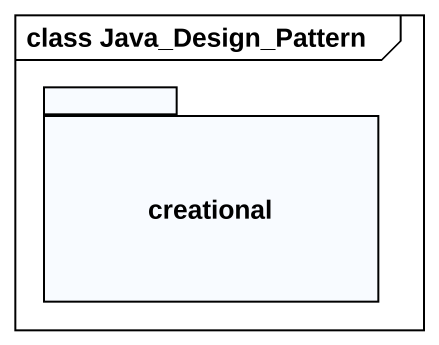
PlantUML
@startuml
mainframe class Java_Design_Pattern
package creational {
}
@enduml
